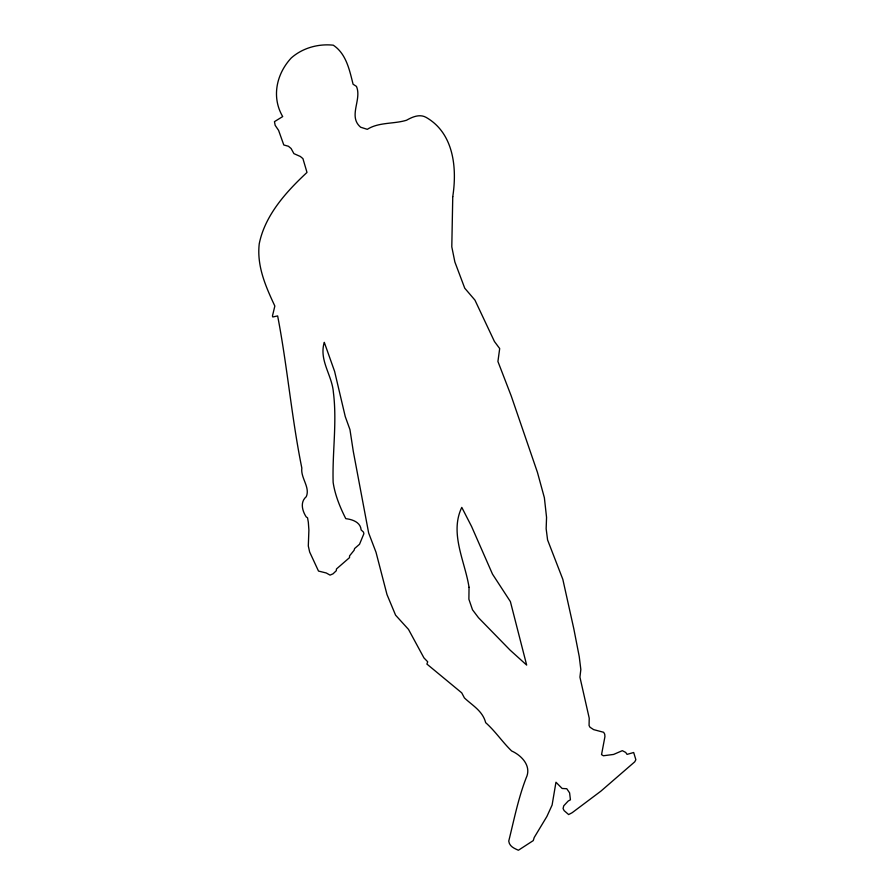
<?xml version="1.0" encoding="UTF-8"?>
<svg xmlns="http://www.w3.org/2000/svg" width="895" height="895" viewBox="0 0 895 895"><rect width="100%" height="100%" fill="white"/><g stroke="black" fill="none" stroke-linecap="round" stroke-linejoin="round"><path stroke-width="1.34" d="M452.758 196.643L451.796 246.83L454.873 261.989L464.74 288.19L474.943 300.116L494.443 341.51L499.69 348.558L497.922 361.49L511.258 396.049L537.459 472.426L544.373 497.721L546.554 517.388L546.151 528.732L547.583 539.942L562.832 579.345L573.818 628.793L579.244 656.606L580.833 669.538L579.926 677.135L589.223 718.17L589.067 725.543L589.984 727.221L593.642 729.626L603.644 732.289L604.718 734.168L604.93 736.652L601.541 754.63L603.375 755.76L613.59 754.44L622.316 750.67L625.683 752.415L627.071 754.384L633.671 752.505L635.864 759.698L634.745 761.824L600.869 791.169L572.151 812.716L568.638 814.562L564.152 810.657L563.078 808.565L563.738 805.824L568.157 801.07L570.428 799.806L569.6 792.869L566.77 788.719L562.138 788.473L555.963 782.219L552.103 805.053L546.901 816.453L534.214 837.507L533.263 840.595L518.384 850.25C514.211 848.326 509.434 846.525 508.74 841.121C514.032 819.909 518.227 798.396 526.159 777.934C531.831 766.154 521.751 755.525 511.649 750.983C502.386 742.022 495.405 731.304 485.672 722.668C482.629 710.876 472.47 705.551 464.427 697.932L461.731 692.853L426.904 664.068L427.72 661.808L423.95 657.903L408.5 629.398L395.59 615.178L386.987 594.548L376.012 552.249L368.65 532.972L353.29 451.382L349.956 429.6L345.269 416.634L334.618 371.425L324.292 342.349C318.788 360.26 332.134 375.184 333.399 392.446C337.158 422.339 332.224 452.434 333.141 482.36C334.976 494.98 340.134 507.521 345.783 518.653C352.328 519.436 360.551 522.132 361.121 529.907L363.493 532.111L363.873 533.733L359.522 544.272L354.61 548.534L354.084 550.313L349.565 555.862L349.531 557.619L336.486 568.952L336.263 570.753L333.018 573.829L330.042 575.116L326.283 572.99L318.497 571.066L309.648 552.002L308.305 545.995L308.898 530.064L308.327 522.221L307.533 517.78L306.191 516.907C302.264 510.765 299.87 502.151 306.28 496.669C310.386 487.227 300.507 478.008 301.828 468.051C291.602 417.696 287.362 366.312 277.64 315.924L272.807 316.975L272.449 316.013L274.843 306.034C265.681 286.478 256.652 265.972 259.248 243.753C265.009 215.169 286.21 191.776 306.996 172.433L302.924 158.616L300.351 156.48L293.918 153.638L291.088 148.492L288.414 146.254L283.793 144.979L278.591 130.368L275.168 125.345L274.463 121.653L282.697 116.574C271.353 97.242 276.342 74.05 291.233 57.985C302.566 47.927 318.329 43.587 333.276 45.186C346.264 53.767 349.531 70.146 353.077 84.231L356.445 86.39C362.162 99.647 347.775 116.339 360.663 127.235L367.286 129.327C378.809 122.011 393.789 124.159 406.52 120.243C412.405 116.932 419.643 113.71 426.132 117.39C453.843 133.243 457.188 168.047 452.758 196.643M469.036 587.299L468.89 599.247L472.515 609.797L478.467 617.684L510.049 650.072L526.663 665.086L510.385 601.585L492.496 574.12L471.598 526.517L461.786 507.375C449.357 533.308 465.008 561.266 469.036 587.299"/></g></svg>
